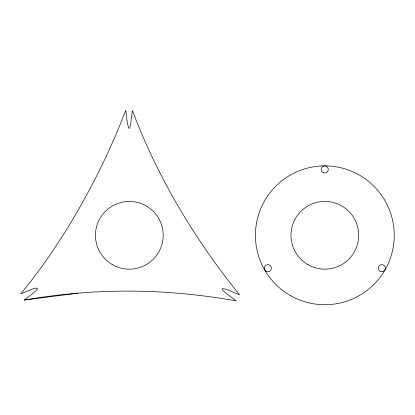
<?xml version="1.0" encoding="UTF-8"?>
<svg xmlns="http://www.w3.org/2000/svg" width="415" height="415" viewBox="0 0 415 415"><rect width="100%" height="100%" fill="white"/><g stroke="black" fill="none" stroke-linecap="round" stroke-linejoin="round"><path stroke-width="0.62" d="M24.355 300.04L34.627 292.036L36.971 289.644L37.449 288.332L36.069 288.088L32.827 288.923L20.75 293.81C48.166 260.496 71.463 223.939 91.559 185.801A746.165 746.165 0 0 0 108.699 150.998L117.269 131.633L125.833 110.291C126.674 116.2 126.601 122.441 128.795 128.059L129.205 128.349L129.615 128.074L130.419 125.844L132.364 110.432C157.544 177.278 194.713 239.372 239.559 294.858L226.896 289.582L223.519 288.638L222.108 288.824L222.663 290.142L225.189 292.591L236.145 300.875C209.777 296.18 183.119 293.115 156.362 291.802A600.77 600.77 0 0 0 37.5 297.897L24.355 300.04L77.787 293.177M112.382 264.625A33.859 33.859 0 0 0 163.178 235.3A33.859 33.859 0 0 0 112.382 205.975A33.859 33.859 0 0 0 112.382 264.625M322.948 172.521A3.553 3.553 0 0 0 328.275 169.445A3.553 3.553 0 0 0 322.948 166.363A3.553 3.553 0 0 0 322.948 172.521M380.104 271.291A3.553 3.553 0 0 0 385.436 268.214A3.553 3.553 0 0 0 380.104 265.133A3.553 3.553 0 0 0 380.104 271.291M266.025 271.301A3.553 3.553 0 0 0 271.358 268.22A3.553 3.553 0 0 0 266.025 265.144A3.553 3.553 0 0 0 266.025 271.301M290.132 295.413A69.409 69.409 0 0 0 394.25 235.3A69.409 69.409 0 0 0 290.132 175.187A69.409 69.409 0 0 0 290.132 295.413M307.909 264.625A33.859 33.859 0 0 0 358.7 235.3A33.859 33.859 0 0 0 307.909 205.975A33.859 33.859 0 0 0 307.909 264.625"/></g></svg>
